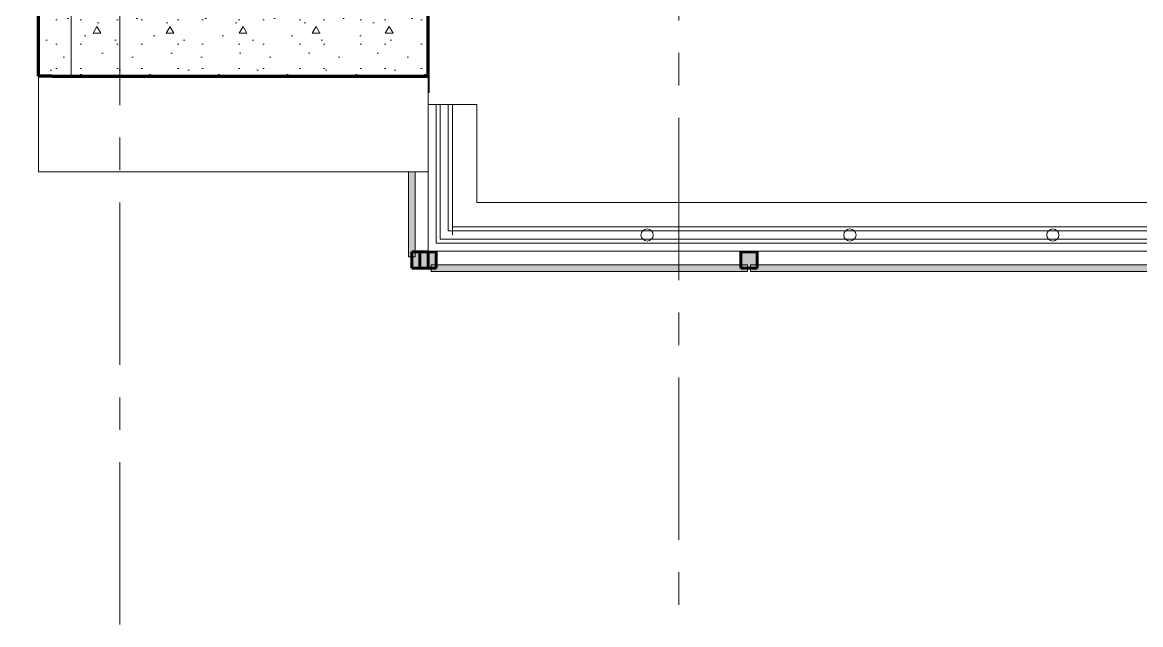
# Model space of a CAD drawing. Header units: inches. Extents: x -38 to 5698, y -33 to 92.
# Drawn here: x 222.02 to 225.466, y 3.05 to 4.905 of the extents above; entities that cross this region are included whole.
import ezdxf

# ---------------------------------------------------------------- set-up
doc = ezdxf.new("R2010")
doc.units = ezdxf.units.IN
doc.header["$MEASUREMENT"] = 0
doc.set_wipeout_variables(frame=1)
for name, pattern in [('Punto & Raya', [0.65, 0.5, -0.075, 0, -0.075]), ('Rayas', [0.282222, 0.141111, -0.141111]), ('Wipeout_Contour', [1, 0, -1])]:
    doc.linetypes.add(name, pattern=pattern)
for name, color, linetype in [('02 _ ARQ _ ALB _ Ejes Generales', 7, 'Continuous'), ('02 _ ARQ _ ALB _ Muros Interiores', 7, 'Continuous'), ('02 _ ARQ _ ZON _ Espacio.3D', 7, 'Continuous'), ('08 _ STR _ EXT _ 07 Losa Aligerada', 7, 'Continuous'), ('08 _ STR _ EXT _ 08 Placas', 7, 'Continuous'), ('08 _ STR _ EXT _ 08 Placas Inclinadas', 7, 'Continuous'), ('Acabado - Muros', 7, 'Continuous'), ('Interior - Escaleras & Barandillas', 7, 'Continuous'), ('Marcador - Secciones', 251, 'Continuous')]:
    doc.layers.add(name, color=color, linetype=linetype)
pattern_1 = [(0, (185.00002, 3e-09), (0, 0.3897114), [0.024375, -0.200625]), (0, (185.11252, 0.19486), (0, 0.3897114), [0.024375, -0.200625]), (60, (185.00002, 3e-09), (-0.3375, 0.1948557), [0.024375, -0.200625]), (60, (185.22502, 3e-09), (-0.3375, 0.1948557), [0.024375, -0.200625]), (120, (185.0244, 3e-09), (0.3375, 0.1948557), [0.024375, -0.200625]), (120, (185.2494, 3e-09), (0.3375, 0.1948557), [0.024375, -0.200625]), (0, (185.00002, 0.0375), (0, 0.075), [0, -0.075, 0, -0.1125]), (45, (185.03752, 0.0375), (-0.05303301, 0.05303301), [0, -0.05625, 0, -0.09375])]

msp = doc.modelspace()

# ---------------------------------------------------------------- hatches: boundary and pattern name
at = {"layer": '08 _ STR _ EXT _ 08 Placas Inclinadas', "linetype": 'Continuous', "lineweight": 9}
h = msp.add_hatch(dxfattribs=at)
h.set_pattern_fill('HORMIGÓN_EN_MASA_0002', style=0, pattern_type=2)
h.set_pattern_definition(pattern_1)
h.paths.add_polyline_path([(222.1113, 4.7392), (222.1404, 4.9463), (222.07, 4.9463), (222.07, 4.7392)])
at = {"layer": 'Acabado - Muros', "linetype": 'Continuous', "lineweight": 0}
for points in [[(223.2699, 4.6876), (223.2699, 4.7394), (223.2199, 4.7394), (223.2199, 4.6876)], [(223.2699, 4.1979), (223.2199, 4.1979), (223.2199, 4.1479), (223.2699, 4.1479)], [(223.2949, 4.1979), (223.2449, 4.1979), (223.2449, 4.1479), (223.2949, 4.1479)], [(224.2339, 4.1979), (224.2339, 4.1479), (224.2839, 4.1479), (224.2839, 4.1979)]]:
    msp.add_hatch(color=254, dxfattribs=at).paths.add_polyline_path(points)
at = {"layer": 'Acabado - Muros', "linetype": 'Continuous', "lineweight": 9}
for points in [[(223.2099, 4.1829), (223.2299, 4.1829), (223.2299, 4.7032), (223.2099, 4.7032)], [(223.2799, 4.1379), (224.2539, 4.1379), (224.2539, 4.1579), (223.2799, 4.1579)], [(224.2639, 4.1379), (225.7539, 4.1379), (225.7539, 4.1579), (224.2639, 4.1579)]]:
    msp.add_hatch(color=250, dxfattribs=at).paths.add_polyline_path(points)

# ---------------------------------------------------------------- linework, layer by layer
at = {"layer": '02 _ ARQ _ ZON _ Espacio.3D', "color": 254, "linetype": 'Continuous', "lineweight": 0, "flags": 128}
msp.add_lwpolyline([(222.27, 7.2), (222.27, 4.9463), (223.2699, 4.9463), (223.2699, 4.6516), (223.4199, 4.6516), (223.4199, 4.35), (228.2199, 4.35), (228.2199, 4.6516), (228.3699, 4.6516), (228.3699, 4.9463), (229.37, 4.9463)], dxfattribs=at)
at = {"layer": '08 _ STR _ EXT _ 07 Losa Aligerada', "color": 7, "linetype": 'Rayas', "lineweight": 18, "flags": 128}
msp.add_lwpolyline([(193.22, 11.97, 1.049431), (198.7936, 6.3), (209.6002, 6.3), (209.6002, 6.2005), (214.7981, 6.2005), (214.7981, 7.2), (222.07, 7.2), (222.07, 5.6637), (223.2699, 5.6637), (223.2699, 4.2), (228.3699, 4.2), (228.3699, 5.6637), (229.57, 5.6637), (229.57, 7.2), (236.57, 7.2), (236.57, 14.9999), (236.57, 15.1499), (236.5699, 15.1499), (236.5699, 15.7999), (236.57, 15.7999), (236.57, 18.1001), (236.57, 20.35), (234.07, 20.35), (231.67, 20.35), (231.67, 22.35), (231.67, 22.6), (231.67, 24.5), (231.67, 24.75), (231.67, 26.75), (236.57, 26.75), (236.57, 29.7), (236.57, 35.2005), (236.57, 39.9), (228.67, 39.9), (223.5529, 39.9), (223.5529, 40.9), (218.9324, 40.9), (218.9324, 39.9), (208.37, 39.9), (208.37, 41.4352), (207.42, 41.4352), (207.42, 42.9), (202.22, 42.9), (202.22, 41.4352), (201.2699, 41.4352), (201.2699, 39.9), (196.27, 39.9), (196.27, 41.1), (192.87, 41.1), (192.87, 37.7), (194.07, 37.7), (194.07, 33.9), (193.17, 33.9), (193.17, 21.2663), (193.22, 21.2663)], format="xyb", close=True, dxfattribs=at)
at = {"layer": '08 _ STR _ EXT _ 07 Losa Aligerada', "color": 7, "linetype": 'Continuous', "lineweight": 18, "flags": 128}
msp.add_lwpolyline([(193.17, 6.3), (212.7179, 6.3), (212.7179, 6.2005), (217.425, 6.2005), (217.425, 7.2), (222.17, 7.2), (222.17, 4.4445), (223.2699, 4.4445), (223.2699, 4.2), (228.3699, 4.2), (228.3699, 4.4445), (229.37, 4.4445)], dxfattribs=at)
at = {"layer": 'Acabado - Muros', "color": 7, "linetype": 'Continuous', "lineweight": 60}
for p, q in [((223.2699, 4.7394), (223.2199, 4.7394)), ((223.2199, 4.7394), (223.2199, 4.6876)), ((223.2699, 4.7394), (223.2699, 4.6876)), ((223.2699, 4.6876), (223.2199, 4.6876)), ((223.2199, 4.1979), (223.2199, 4.1479)), ((223.2699, 4.1979), (223.2199, 4.1979)), ((223.2949, 4.1979), (223.2449, 4.1979)), ((223.2449, 4.1979), (223.2449, 4.1479)), ((223.2699, 4.1979), (223.2699, 4.1479)), ((223.2949, 4.1979), (223.2949, 4.1479)), ((224.2339, 4.1979), (224.2339, 4.1479)), ((224.2839, 4.1979), (224.2339, 4.1979)), ((224.2839, 4.1979), (224.2839, 4.1479)), ((223.2699, 4.1479), (223.2199, 4.1479)), ((223.2949, 4.1479), (223.2449, 4.1479)), ((224.2839, 4.1479), (224.2339, 4.1479))]:
    msp.add_line(p, q, dxfattribs=at)
at = {"layer": 'Acabado - Muros', "color": 7, "linetype": 'Continuous', "lineweight": 13, "flags": 128}
for points in [[(223.2099, 4.1829), (223.2299, 4.1829), (223.2299, 4.7032), (223.2099, 4.7032)], [(223.2799, 4.1379), (223.2799, 4.1579), (224.2539, 4.1579), (224.2539, 4.1379)], [(224.2639, 4.1379), (224.2639, 4.1579), (225.7539, 4.1579), (225.7539, 4.1379)]]:
    msp.add_lwpolyline(points, close=True, dxfattribs=at)

# ---------------------------------------------------------------- next in the draw order: wipeouts: each hides what was drawn before it
at = {"color": 254, "linetype": 'Wipeout_Contour', "lineweight": 0, "ltscale": 4938.979145}
msp.add_wipeout([(223.4199, 4.35), (223.2699, 4.2), (223.4199, 4.2)], dxfattribs=at).dxf.layer = '02 _ ARQ _ ALB _ Muros Interiores'
at = {"color": 254, "linetype": 'Wipeout_Contour', "lineweight": 0, "ltscale": 4936.126667}
msp.add_wipeout([(222.1113, 4.7392), (222.07, 4.7392), (222.07, 4.4445)], dxfattribs=at).dxf.layer = '08 _ STR _ EXT _ 08 Placas Inclinadas'

# ---------------------------------------------------------------- next in the draw order: wipeouts: each hides what was drawn before it
at = {"color": 254, "linetype": 'Wipeout_Contour', "lineweight": 0, "ltscale": 4939.832128}
msp.add_wipeout([(223.4199, 4.35), (223.2699, 4.35), (223.2699, 4.2)], dxfattribs=at).dxf.layer = '02 _ ARQ _ ALB _ Muros Interiores'
at = {"color": 254, "linetype": 'Wipeout_Contour', "lineweight": 0, "ltscale": 6583.184756}
msp.add_wipeout([(222.07, 4.4445), (223.2699, 4.4445), (223.2699, 4.7392), (222.1113, 4.7392)], dxfattribs=at).dxf.layer = '08 _ STR _ EXT _ 08 Placas Inclinadas'

# ---------------------------------------------------------------- next in the draw order: hatches: boundary and pattern name
at = {"layer": '08 _ STR _ EXT _ 08 Placas Inclinadas', "linetype": 'Continuous', "lineweight": 9}
h = msp.add_hatch(dxfattribs=at)
h.set_pattern_fill('HORMIGÓN_EN_MASA_0002', style=0, pattern_type=2)
h.set_pattern_definition(pattern_1)
h.paths.add_polyline_path([(222.27, 4.9463), (222.1404, 4.9463), (222.1113, 4.7392), (222.27, 4.7392)])
h = msp.add_hatch(dxfattribs=at)
h.set_pattern_fill('HORMIGÓN_EN_MASA_0002', style=0, pattern_type=2)
h.set_pattern_definition(pattern_1)
h.paths.add_polyline_path([(222.27, 4.7392), (223.2699, 4.7392), (223.2699, 4.9463), (222.27, 4.9463)])

# ---------------------------------------------------------------- next in the draw order: linework, layer by layer
at = {"layer": '02 _ ARQ _ ALB _ Ejes Generales', "color": 252, "linetype": 'Punto & Raya', "lineweight": 13}
msp.add_line((222.32, 3.05), (222.32, 44.9), dxfattribs=at)
at = {"layer": '02 _ ARQ _ ALB _ Muros Interiores', "color": 7, "linetype": 'Continuous', "lineweight": 13, "flags": 128}
msp.add_lwpolyline([(223.2699, 4.2), (223.4199, 4.2)], dxfattribs=at)
at = {"layer": '08 _ STR _ EXT _ 08 Placas', "color": 7, "linetype": 'Continuous', "lineweight": 80}
msp.add_line((222.1113, 4.7392), (222.07, 4.7392), dxfattribs=at)
at = {"layer": '08 _ STR _ EXT _ 08 Placas', "color": 7, "linetype": 'Continuous', "lineweight": 80, "flags": 128}
msp.add_lwpolyline([(222.07, 4.7392), (222.07, 4.9463)], dxfattribs=at)
at = {"layer": '08 _ STR _ EXT _ 08 Placas', "color": 7, "linetype": 'Continuous', "lineweight": 13, "flags": 128}
msp.add_lwpolyline([(222.07, 4.4445), (222.07, 4.7392)], dxfattribs=at)
at = {"layer": '08 _ STR _ EXT _ 08 Placas Inclinadas', "color": 7, "linetype": 'Continuous', "lineweight": 80}
for p, q in [((222.1113, 4.7392), (222.27, 4.7392)), ((222.27, 4.7392), (223.2699, 4.7392))]:
    msp.add_line(p, q, dxfattribs=at)
at = {"layer": '08 _ STR _ EXT _ 08 Placas Inclinadas', "color": 7, "linetype": 'Continuous', "lineweight": 80, "flags": 128}
msp.add_lwpolyline([(223.2699, 4.7392), (223.2699, 4.9463)], dxfattribs=at)
at = {"layer": '08 _ STR _ EXT _ 08 Placas Inclinadas', "color": 7, "linetype": 'Continuous', "lineweight": 13, "flags": 128}
for points in [[(223.2699, 4.4445), (223.2699, 4.7392)], [(222.07, 4.4445), (223.2699, 4.4445)]]:
    msp.add_lwpolyline(points, dxfattribs=at)
at = {"layer": 'Interior - Escaleras & Barandillas', "color": 161, "linetype": 'Continuous', "lineweight": 13}
for p, q in [((223.3699, 4.275), (223.3449, 4.275)), ((223.3449, 4.275), (223.3449, 4.2625)), ((223.3824, 4.275), (223.3699, 4.275)), ((223.2949, 4.2625), (223.2949, 4.25)), ((223.2949, 4.25), (223.2949, 4.225)), ((223.3449, 4.25), (223.3449, 4.2625)), ((223.2949, 4.225), (223.3449, 4.225)), ((223.3449, 4.225), (223.3699, 4.225)), ((223.3699, 4.225), (223.3824, 4.225))]:
    msp.add_line(p, q, dxfattribs=at)

# ---------------------------------------------------------------- next in the draw order: wipeouts: each hides what was drawn before it
at = {"color": 254, "linetype": 'Wipeout_Contour', "lineweight": 0, "ltscale": 6585.876639}
msp.add_wipeout([(223.4199, 4.35), (223.4199, 4.6516), (223.2699, 4.6516), (223.2699, 4.35)], dxfattribs=at).dxf.layer = '02 _ ARQ _ ALB _ Muros Interiores'

# ---------------------------------------------------------------- next in the draw order: linework, layer by layer
at = {"layer": '02 _ ARQ _ ALB _ Muros Interiores', "color": 7, "linetype": 'Continuous', "lineweight": 13, "flags": 128}
for points in [[(223.2699, 4.6516), (223.2699, 4.2)], [(223.4199, 4.6516), (223.2699, 4.6516)], [(223.4199, 4.35), (223.4199, 4.6516)]]:
    msp.add_lwpolyline(points, dxfattribs=at)
at = {"layer": 'Interior - Escaleras & Barandillas', "color": 161, "linetype": 'Continuous', "lineweight": 13}
for p, q in [((223.3449, 4.6516), (223.2949, 4.6516)), ((223.2949, 4.6516), (223.2949, 4.2625)), ((223.3324, 4.6516), (223.3074, 4.6516)), ((223.3074, 4.6516), (223.3074, 4.2375)), ((223.3324, 4.6516), (223.3074, 4.6516)), ((223.3074, 4.6516), (223.3074, 4.2375)), ((223.3324, 4.6516), (223.3074, 4.6516)), ((223.3074, 4.6516), (223.3074, 4.2375)), ((223.3324, 4.2625), (223.3324, 4.6516)), ((223.3324, 4.2625), (223.3324, 4.6516)), ((223.3324, 4.2625), (223.3324, 4.6516)), ((223.3449, 4.2625), (223.3449, 4.6516))]:
    msp.add_line(p, q, dxfattribs=at)

# ---------------------------------------------------------------- next in the draw order: wipeouts: each hides what was drawn before it
at = {"color": 254, "linetype": 'Wipeout_Contour', "lineweight": 0, "ltscale": 6595.774171}
msp.add_wipeout([(223.4199, 4.2), (228.2199, 4.2), (228.2199, 4.35), (223.4199, 4.35)], dxfattribs=at).dxf.layer = '02 _ ARQ _ ALB _ Muros Interiores'

# ---------------------------------------------------------------- next in the draw order: linework, layer by layer
at = {"layer": '02 _ ARQ _ ALB _ Muros Interiores', "color": 7, "linetype": 'Continuous', "lineweight": 13, "flags": 128}
for points in [[(228.2199, 4.35), (223.4199, 4.35)], [(223.4199, 4.2), (228.3699, 4.2)]]:
    msp.add_lwpolyline(points, dxfattribs=at)
at = {"layer": 'Interior - Escaleras & Barandillas', "color": 161, "linetype": 'Continuous', "lineweight": 13}
for p, q in [((228.3074, 4.275), (223.3824, 4.275)), ((228.3074, 4.2625), (223.3324, 4.2625)), ((228.3074, 4.2625), (223.3324, 4.2625)), ((228.3074, 4.2625), (223.3324, 4.2625)), ((223.3074, 4.2375), (228.3324, 4.2375)), ((223.3074, 4.2375), (228.3324, 4.2375)), ((223.3074, 4.2375), (228.3324, 4.2375)), ((223.3824, 4.225), (228.3074, 4.225))]:
    msp.add_line(p, q, dxfattribs=at)
at = {"layer": 'Interior - Escaleras & Barandillas', "color": 161, "linetype": 'Continuous', "lineweight": 13, "flags": 128}
for points in [[(223.9449, 4.2688, 1), (223.9449, 4.2313, 1)], [(224.5699, 4.2688, 1), (224.5699, 4.2313, 1)], [(225.1949, 4.2688, 1), (225.1949, 4.2313, 1)]]:
    msp.add_lwpolyline(points, format="xyb", close=True, dxfattribs=at)
at = {"layer": 'Marcador - Secciones', "color": 251, "linetype": 'Punto & Raya', "lineweight": 13}
msp.add_line((224.0425, 46.2111), (224.0425, 0.8878), dxfattribs=at)

doc.saveas('drawing.dxf')
